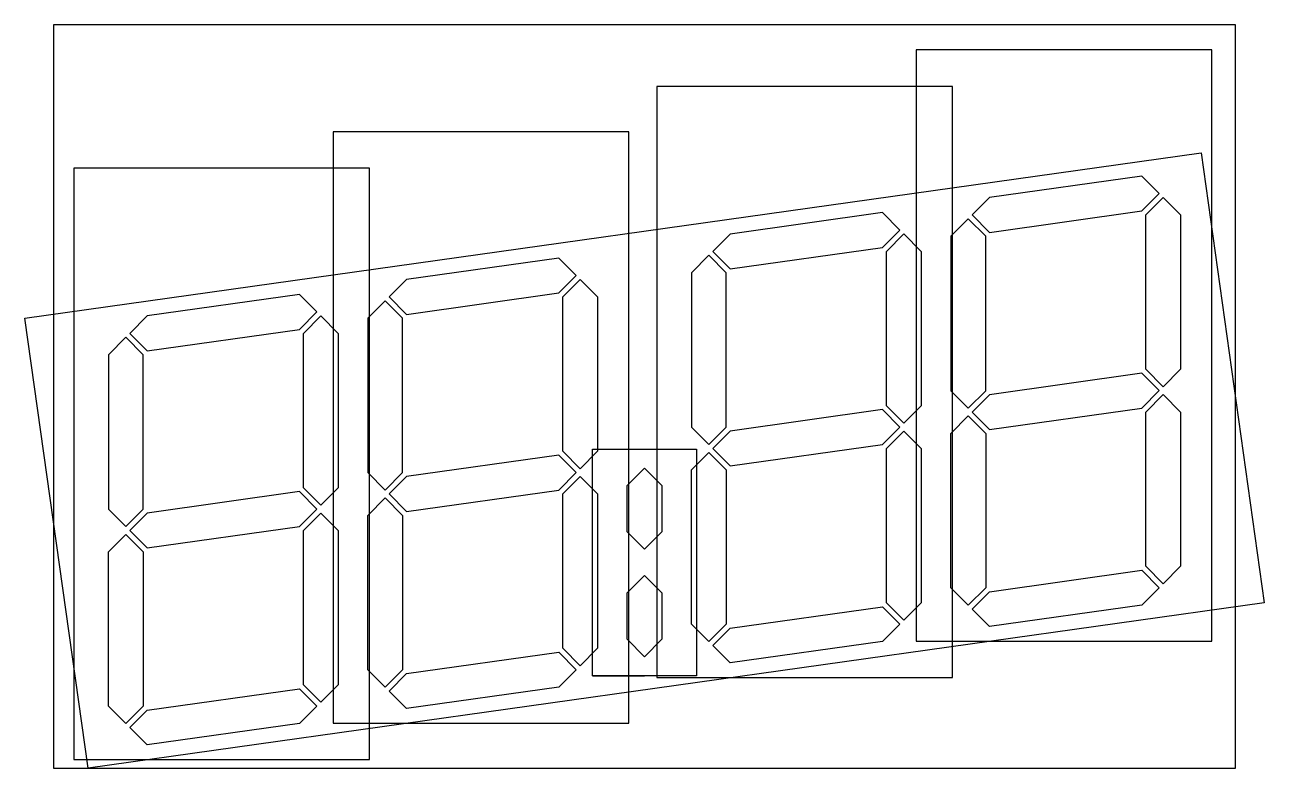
# Model space of a CAD drawing. Header units: inches. Extents: x -402 to 857, y -234 to 521.
import ezdxf

# ---------------------------------------------------------------- set-up
doc = ezdxf.new("R2010")
doc.units = ezdxf.units.IN
doc.header["$MEASUREMENT"] = 0
doc.layers.add('Acrylic diffusors', color=4, linetype='Continuous')
doc.layers.add('Plywood dimensions', color=1, linetype='Continuous')
doc.layers.add('Boundaries', color=7, linetype='Continuous', plot=False)

msp = doc.modelspace()

# ---------------------------------------------------------------- linework, layer by layer
at = {"layer": 'Acrylic diffusors'}
for points in [[(750, 349.6), (732.3, 367.3), (577.8, 345.5), (560.1, 327.9), (577.8, 310.2), (732.3, 331.9)], [(771.7, 171.3), (754, 153.6), (736.3, 171.3), (736.3, 327.9), (754, 345.6), (771.7, 327.9)], [(486.7, 312.6), (469, 330.3), (314.5, 308.5), (296.8, 290.9), (314.5, 273.2), (469, 294.9)], [(556.1, 323.9), (538.4, 306.2), (538.4, 149.5), (556.1, 131.9), (573.8, 149.5), (573.8, 306.2)], [(508.4, 134.3), (490.7, 116.6), (473, 134.3), (473, 290.9), (490.7, 308.6), (508.4, 290.9)], [(158.1, 266.4), (140.4, 284.1), (-14.1, 262.4), (-31.8, 244.7), (-14.1, 227), (140.4, 248.7)], [(292.8, 286.9), (275.1, 269.2), (275.1, 112.5), (292.8, 94.9), (310.5, 112.5), (310.5, 269.2)], [(179.8, 88.1), (162.1, 70.4), (144.4, 88.1), (144.4, 244.7), (162.1, 262.4), (179.8, 244.7)], [(-105.1, 229.4), (-122.8, 247.1), (-277.4, 225.4), (-295, 207.7), (-277.4, 190), (-122.8, 211.7)], [(-35.8, 240.7), (-53.5, 223), (-53.5, 66.4), (-35.8, 48.7), (-18.1, 66.4), (-18.1, 223)], [(-83.5, 51.1), (-101.1, 33.4), (-118.8, 51.1), (-118.8, 207.7), (-101.1, 225.4), (-83.5, 207.7)], [(-299, 203.7), (-316.7, 186), (-316.7, 29.4), (-299, 11.7), (-281.4, 29.4), (-281.4, 186)], [(577.8, 110.2), (732.3, 131.9), (750, 149.6), (732.3, 167.3), (577.8, 145.5), (560.1, 127.9)], [(754, -46.4), (736.3, -28.7), (736.3, 127.9), (754, 145.6), (771.7, 127.9), (771.7, -28.7)], [(314.5, 73.2), (469, 94.9), (486.7, 112.6), (469, 130.3), (314.5, 108.5), (296.8, 90.9)], [(573.8, 106.2), (573.8, -50.5), (556.1, -68.1), (538.4, -50.5), (538.4, 106.2), (556.1, 123.9)], [(490.7, -83.4), (473, -65.7), (473, 90.9), (490.7, 108.6), (508.4, 90.9), (508.4, -65.7)], [(-14.1, 27), (140.4, 48.7), (158.1, 66.4), (140.4, 84.1), (-14.1, 62.4), (-31.8, 44.7)], [(310.5, 69.2), (310.5, -87.5), (292.8, -105.1), (275.1, -87.5), (275.1, 69.2), (292.8, 86.9)], [(245.1, 6.4), (227.5, -11.3), (209.8, 6.4), (209.8, 53.3), (227.5, 71), (245.1, 53.3)], [(162.1, -129.6), (144.4, -111.9), (144.4, 44.7), (162.1, 62.4), (179.8, 44.7), (179.8, -111.9)], [(-277.4, -10), (-122.8, 11.7), (-105.1, 29.4), (-122.8, 47.1), (-277.4, 25.4), (-295, 7.7)], [(-18.1, 23), (-18.1, -133.6), (-35.8, -151.3), (-53.5, -133.6), (-53.5, 23), (-35.8, 40.7)], [(-101.1, -166.6), (-118.8, -148.9), (-118.8, 7.7), (-101.1, 25.4), (-83.5, 7.7), (-83.5, -148.9)], [(-281.4, -14), (-281.4, -170.6), (-299, -188.3), (-316.7, -170.6), (-316.7, -14), (-299, 3.7)], [(577.8, -89.8), (560.1, -72.1), (577.8, -54.5), (732.3, -32.7), (750, -50.4), (732.3, -68.1)], [(245.1, -102.7), (227.5, -120.4), (209.8, -102.7), (209.8, -55.7), (227.5, -38.1), (245.1, -55.7)], [(314.5, -126.8), (296.8, -109.1), (314.5, -91.5), (469, -69.7), (486.7, -87.4), (469, -105.1)], [(-14.1, -173), (-31.8, -155.3), (-14.1, -137.6), (140.4, -115.9), (158.1, -133.6), (140.4, -151.3)], [(-277.4, -210), (-295, -192.3), (-277.4, -174.6), (-122.8, -152.9), (-105.1, -170.6), (-122.8, -188.3)]]:
    msp.add_lwpolyline(points, close=True, dxfattribs=at)
at = {"layer": 'Boundaries'}
for points in [[(-372.4, -233.6), (827.4, -233.6), (827.4, 520.9), (-372.4, 520.9)], [(-401.6, 223.1), (792.4, 390.9), (856.5, -65.8), (-337.4, -233.6)]]:
    msp.add_lwpolyline(points, close=True, dxfattribs=at)
at = {"layer": 'Plywood dimensions'}
for points in [[(503.4, 495.4), (503.4, -104.6), (803.4, -104.6), (803.4, 495.4)], [(240.1, 458.4), (240.1, -141.6), (540.1, -141.6), (540.1, 458.4)], [(240.1, 458.4), (240.1, -141.6), (540.1, -141.6), (540.1, 458.4)], [(-88.5, 412.2), (-88.5, -187.8), (211.5, -187.8), (211.5, 412.2)], [(-351.7, 375.2), (-351.7, -224.8), (-51.7, -224.8), (-51.7, 375.2)]]:
    msp.add_lwpolyline(points, close=True, dxfattribs=at)
msp.add_lwpolyline([(174.8, -139.8), (174.8, 90.2), (280.1, 90.2), (280.1, -139.8), (174.8, -139.8), (227.5, -139.8)], dxfattribs=at)

doc.saveas('drawing.dxf')
